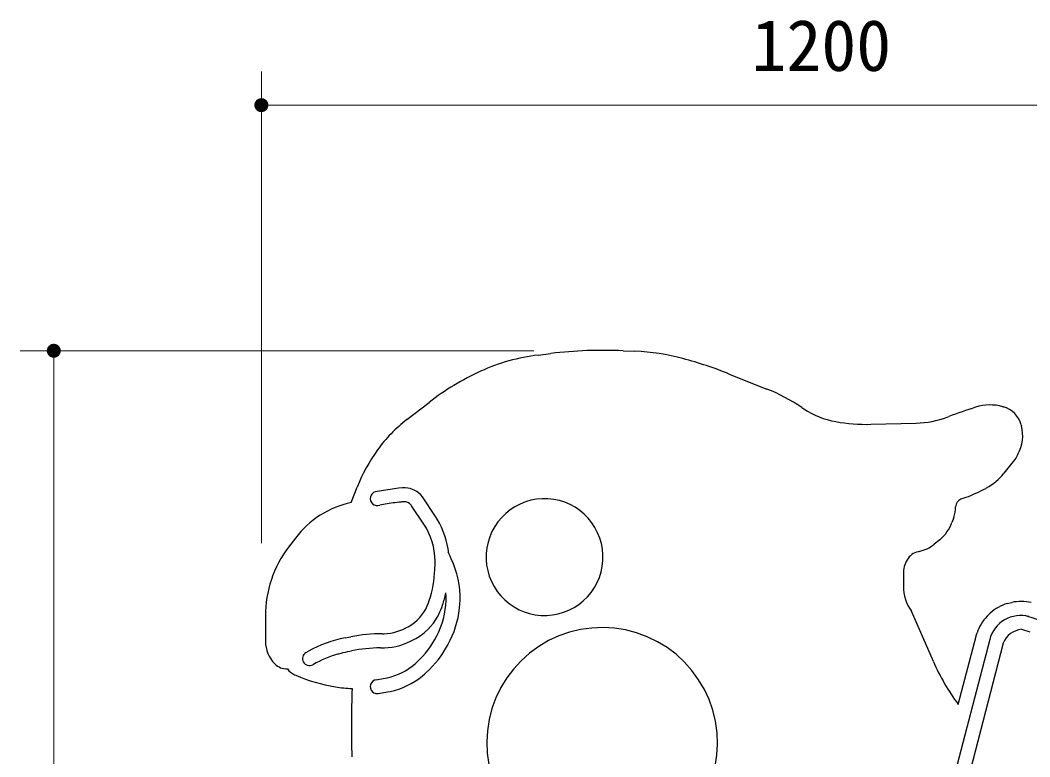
# Model space of a CAD drawing. Units: millimetres at full size, sheet at 1:30; details may follow other scales. Extents: x 450 to 12150, y 450 to 8460.
# Drawn here: x 3434 to 4516, y 4975 to 5765 of the extents above; entities that cross this region are included whole.
import ezdxf
from ezdxf.enums import TextEntityAlignment as Align

# ---------------------------------------------------------------- set-up
doc = ezdxf.new("R2010")
doc.units = ezdxf.units.MM
doc.header["$LTSCALE"] = 30
doc.layers.add('D-STR-DIM\u3000寸法線、寸法値', color=7, linetype='Continuous', lineweight=13)
doc.layers.add('D-STR\u3000構造物外形線', color=1, linetype='Continuous', lineweight=25)
doc.styles.add('ＭＳ ゴシック', font='')
doc.styles.get('ＭＳ ゴシック').set_extended_font_data('MS Gothic')

# ---------------------------------------------------------------- blocks, each defined once
blk = doc.blocks.new('filled_dot')
at = {"color": 0, "linetype": 'Continuous', "lineweight": -2, "const_width": 1.25}
blk.add_lwpolyline([(-0.625, 0, 1), (0.625, 0, 1)], format="xyb", close=True, dxfattribs=at)

msp = doc.modelspace()

# ---------------------------------------------------------------- linework, layer by layer
at = {"layer": 'D-STR-DIM\u3000寸法線、寸法値'}
for p, q in [((3692.27, 5204.13), (3692.27, 5709.49)), ((3692.27, 5673.49), (4892.27, 5673.49)), ((3984.2, 5410.33), (3433.87, 5410.33)), ((3469.87, 5410.33), (3469.87, 4350.33))]:
    msp.add_line(p, q, dxfattribs=at)
at = {"layer": 'D-STR\u3000構造物外形線'}
for p, q in [((4079.9, 5410.33), (4092.54, 5409.78)), ((3988.95, 5405.76), (4002.51, 5407.39)), ((4193.66, 5385.41), (4233.94, 5369.3)), ((3848.28, 5336.64), (3871.97, 5355)), ((4271.44, 5349.58), (4273.46, 5348.23)), ((4486.7, 5350.42), (4487.25, 5350.26)), ((4427.14, 5339.24), (4428.92, 5339.89)), ((4345.14, 5331.53), (4394.03, 5332.86)), ((4506.45, 5330.8), (4506.66, 5330.01)), ((4500.76, 5295.41), (4487.92, 5279.13)), ((4502.94, 5299.42), (4500.76, 5295.41)), ((3788.56, 5247.68), (3794.87, 5264.04)), ((4469.16, 5263.29), (4468.44, 5262.9)), ((4447.16, 5253.29), (4441.8, 5251.34)), ((3824.94, 5246), (3819.09, 5245.07)), ((4434.11, 5231.65), (4432.16, 5226.29)), ((3728.72, 5209.7), (3721.42, 5200.04)), ((4419.1, 5207.88), (4413.3, 5203.13)), ((4397.16, 5195.29), (4396.03, 5195.04)), ((4380.16, 5171.23), (4380.16, 5157.93)), ((3890.21, 5147.75), (3890.07, 5150.22)), ((3871.46, 5140.43), (3872.18, 5142.59)), ((3905.04, 5139.46), (3905.21, 5142.37)), ((4412.28, 5077.43), (4388.72, 5131.42)), ((3696.6, 5126.08), (3696.6, 5099.16)), ((3821.77, 5107.06), (3823.72, 5107.12)), ((4506.8, 5111.99), (4515.63, 5109.22)), ((4472.63, 5100.89), (4376.12, 4730.15)), ((4487.15, 5097.11), (4390.63, 4726.37)), ((3747.52, 5073.94), (3747.58, 5073.98)), ((3857.14, 5075.03), (3858.87, 5076.63)), ((3727.65, 5063.23), (3729.17, 5062.58))]:
    msp.add_line(p, q, dxfattribs=at)
for points in [[(3846.4, 5263.41), (3844.76, 5263.47), (3843.38, 5263.39), (3839.28, 5263), (3814.35, 5259.28)], [(3845.12, 5248.47), (3844.37, 5248.43), (3843.26, 5248.32), (3842.03, 5248.2)], [(3880.66, 5229.91), (3878.89, 5232.8), (3865.7, 5252.58), (3864.75, 5253.92)], [(3866.29, 5224.66), (3853.29, 5244.15), (3852.85, 5244.77), (3852.43, 5245.25)], [(3895.74, 5187.55), (3894.54, 5190.08), (3892.35, 5194.39)], [(3878.15, 5175.91), (3878.36, 5182.04), (3878.36, 5184.93)], [(4491.54, 5139.54), (4494.68, 5140.39), (4496.28, 5140.72)], [(3883.6, 5130.53), (3884.68, 5132.93), (3885.54, 5135.25), (3886.42, 5137.83)], [(4469.81, 5125.96), (4472.1, 5128.26), (4473.33, 5129.35)], [(3850.2, 5115.05), (3851.71, 5115.98), (3853.44, 5117.13)], [(4514.72, 5125.6), (4511.37, 5126.3), (4508.02, 5126.67), (4504.67, 5126.7), (4501.32, 5126.4), (4497.98, 5125.76), (4494.67, 5124.79), (4491.53, 5123.53), (4488.55, 5121.98), (4485.75, 5120.14), (4483.12, 5118.01), (4480.66, 5115.6), (4478.47, 5112.99), (4476.57, 5110.21), (4474.97, 5107.27), (4473.65, 5104.17), (4472.63, 5100.89)], [(3880.22, 5105.04), (3881.2, 5107.01), (3882.27, 5109.31)], [(4178.49, 4965.13), (4180.36, 4976.99), (4181.04, 4988.99), (4180.51, 5001.11), (4178.8, 5013.32), (4175.96, 5025.19), (4172.01, 5036.56), (4166.97, 5047.45), (4160.82, 5057.85), (4153.57, 5067.76), (4145.42, 5076.93), (4136.55, 5085.14), (4126.98, 5092.37), (4116.69, 5098.63), (4105.69, 5103.91), (4094.12, 5108.17), (4082.38, 5111.24), (4070.51, 5113.11), (4058.52, 5113.79), (4046.4, 5113.26), (4034.19, 5111.54), (4022.32, 5108.7), (4010.95, 5104.76), (4000.06, 5099.72), (3989.66, 5093.57), (3979.75, 5086.32), (3970.57, 5078.16), (3962.37, 5069.3), (3955.14, 5059.72), (3948.88, 5049.44), (3943.6, 5038.44), (3939.34, 5026.87), (3936.27, 5015.13), (3934.4, 5003.26), (3933.72, 4991.27), (3934.25, 4979.15), (3935.96, 4966.93)], [(4439.03, 5031.36), (4458.12, 5104.67), (4458.62, 5106.47), (4459.14, 5108.02)], [(3782, 5102.74), (3786.03, 5103.54), (3788.25, 5103.96)], [(3855.79, 5100.99), (3857.86, 5102.15), (3859.6, 5103.22)], [(3892.29, 5095.79), (3893.57, 5098.21), (3894.64, 5100.35)], [(3740.11, 5086.99), (3740.18, 5087.03), (3742.64, 5088.38)], [(3775.2, 5085.66), (3777.61, 5086.34), (3780.03, 5086.96), (3782.47, 5087.52), (3784.96, 5088.04), (3788.89, 5088.82)], [(3819.79, 5092.04), (3821.91, 5092.06), (3824.11, 5092.1)], [(3864.91, 5061.99), (3867.04, 5063.75), (3869.02, 5065.54)], [(3814.9, 5057.83), (3824.78, 5059.53), (3827.07, 5060)], [(3817.79, 5043.11), (3827.39, 5044.76), (3830.13, 5045.28)]]:
    msp.add_lwpolyline(points, dxfattribs=at)
msp.add_lwpolyline([(4052.52, 5215.42), (4049.65, 5220.94), (4046.32, 5226.06), (4042.52, 5230.8), (4038.25, 5235.15), (4033.51, 5239.11), (4028.35, 5242.63), (4022.97, 5245.6), (4017.38, 5247.99), (4011.58, 5249.81), (4005.57, 5251.06), (3999.36, 5251.73), (3993.18, 5251.81), (3987.11, 5251.29), (3981.14, 5250.16), (3975.27, 5248.44), (3969.51, 5246.11), (3963.99, 5243.25), (3958.86, 5239.92), (3954.13, 5236.11), (3949.78, 5231.84), (3945.82, 5227.1), (3942.29, 5221.95), (3939.33, 5216.57), (3936.94, 5210.98), (3935.12, 5205.17), (3933.87, 5199.16), (3933.19, 5192.95), (3933.12, 5186.78), (3933.64, 5180.7), (3934.76, 5174.73), (3936.49, 5168.87), (3938.82, 5163.1), (3941.68, 5157.59), (3945.01, 5152.46), (3948.81, 5147.72), (3953.09, 5143.37), (3957.83, 5139.42), (3962.98, 5135.89), (3968.36, 5132.92), (3973.95, 5130.53), (3979.75, 5128.71), (3985.77, 5127.46), (3991.98, 5126.79), (3998.15, 5126.71), (4004.22, 5127.23), (4010.19, 5128.36), (4016.06, 5130.08), (4021.82, 5132.41), (4027.34, 5135.27), (4032.47, 5138.61), (4037.21, 5142.41), (4041.55, 5146.68), (4045.51, 5151.42), (4049.04, 5156.57), (4052, 5161.95), (4054.4, 5167.55), (4056.22, 5173.35), (4057.46, 5179.36), (4058.14, 5185.57), (4058.22, 5191.75), (4057.69, 5197.82), (4056.57, 5203.79), (4054.84, 5209.65)], close=True, dxfattribs=at)
for centre, radius, start, end in [((4059.22, 4934.79), 475.99, 87.51045, 96.84277), ((4082.1, 5169.67), 240.34, 75.06858, 87.51045), ((4013.76, 5198.99), 208.26, 96.84277, 114.56717), ((4031.57, 4980.17), 436.46, 68.19859, 75.06858), ((4043.78, 5133.32), 280.46, 114.56717, 127.77568), ((4157.98, 5179.4), 204.53, 56.30993, 68.19859), ((4324.03, 5424.09), 91.17, 236.30993, 259.69515), ((4688.52, 4635.26), 750.93, 107.90817, 110.22486), ((4473.16, 5301.7), 50.56, 74.47589, 107.90817), ((4479.91, 5323.81), 27.45, 14.74356, 74.47589), ((3947.09, 5209.14), 161.31, 127.77568, 143.97263), ((4340.2, 5513.01), 181.55, 259.69515, 271.56156), ((4391.19, 5436.8), 103.97, 271.56156, 290.22486), ((4466.33, 5319.4), 41.71, 331.38954, 14.74356), ((3958.38, 5200.93), 175.26, 143.97263, 158.89516), ((4439.85, 5317.03), 61.21, 298.61046, 321.74736), ((3816.4, 5252.07), 7.5, 105.84326, 290.98809), ((3845.45, 5239.09), 24.34, 37.53409, 87.7482), ((4394.13, 5399.12), 155.17, 289.98311, 298.61046), ((3809.41, 5148.69), 101.16, 101.89742, 142.90716), ((3870.84, 4957.52), 292.11, 95.66032, 99.04061), ((3845.34, 5239.06), 9.42, 41.1363, 91.35041), ((4444.73, 5243.29), 8.57, 109.98311, 180), ((4402.1, 5243.29), 34.06, 340.0169, 0.00001), ((3806.85, 5184.69), 86.56, 5.58154, 31.49682), ((4392.13, 5240.85), 42.6, 309.28941, 340.01689), ((3806.64, 5184.84), 71.72, 0.07109, 33.73218), ((3819.24, 5126.08), 122.64, 142.90716, 180), ((4399.98, 5177.25), 18.23, 102.52881, 150.25512), ((4388.75, 5233.13), 38.76, 282.52881, 309.28941), ((3806.47, 5145.26), 98.77, 358.32202, 25.35321), ((4410.52, 5171.23), 30.36, 150.25512, 180), ((3758.38, 5180.16), 119.84, 341.72783, 357.96685), ((3758.53, 5179.98), 134.66, 341.75786, 347.55195), ((3806.45, 5145.44), 83.76, 3.27147, 3.7774), ((4425.49, 5157.93), 45.33, 180, 215.79221), ((3827.65, 5155.7), 46.4, 303.76148, 340.77347), ((3805.14, 5145.28), 85.11, 334.99963, 1.6643), ((3805.26, 5145.06), 99.94, 333.4267, 356.78733), ((4505.68, 5092.91), 48.73, 106.86802, 131.60815), ((4506.09, 5092.99), 48.73, 76.86802, 101.60815), ((3827.7, 5155.46), 61.21, 301.40968, 335.96246), ((4505.37, 5092.64), 48.73, 136.86802, 161.60815), ((4423.12, 4829.29), 309.83, 45.40804, 73.46623), ((3821.85, 4923.68), 183.38, 90.02374, 100.55659), ((3821.97, 5161.17), 54.07, 271.86415, 301.47841), ((4509.63, 5087.83), 24.33, 96.6815, 157.56842), ((3730.94, 5099.16), 34.34, 180.00001, 225.00001), ((3808.63, 4968.64), 136.72, 101.23318, 118.86059), ((3821.87, 5160.99), 68.92, 271.85796, 299.47952), ((3791.88, 5149.17), 98.75, 312.72394, 333.45418), ((3791.92, 5148.93), 113.57, 312.75415, 332.09929), ((3743.86, 5080.49), 7.45, 120, 299.14718), ((3808.38, 4968.73), 121.55, 105.84142, 120.01315), ((3821.73, 4923.46), 168.59, 90.66215, 101.2346), ((3719.77, 5087.98), 18.54, 225, 271.64824), ((3813.86, 5124.06), 65.4, 281.64952, 311.43569), ((4625.75, 5170.59), 232.91, 203.57471, 216.7092), ((3735.96, 5080.5), 19.17, 215.20936, 244.30052), ((3802.1, 5233.37), 185.71, 246.87574, 260.53768), ((3816.4, 5050.48), 7.5, 98.00338, 290.24521), ((3813.77, 5123.89), 80.29, 281.75981, 309.56764), ((3793.15, 5179.62), 131.21, 260.53768, 268.3652), ((5060.59, 5008.41), 1271.82, 178.19555, 181.49268)]:
    msp.add_arc(centre, radius, start, end, dxfattribs=at)

# ---------------------------------------------------------------- block references
at = {"layer": 'D-STR-DIM\u3000寸法線、寸法値', "xscale": 6, "yscale": 6}
msp.add_blockref('filled_dot', (3692.27, 5673.49), dxfattribs=at)
at = {"layer": 'D-STR-DIM\u3000寸法線、寸法値', "xscale": 6, "yscale": 6, "rotation": 270}
msp.add_blockref('filled_dot', (3469.87, 5410.33), dxfattribs=at)

# ---------------------------------------------------------------- texts
at = {"layer": 'D-STR-DIM\u3000寸法線、寸法値', "style": 'ＭＳ ゴシック'}
msp.add_text('1200', height=54.99, dxfattribs=at).set_placement((4292.27, 5737.62), align=Align.MIDDLE_CENTER)

doc.saveas('drawing.dxf')
